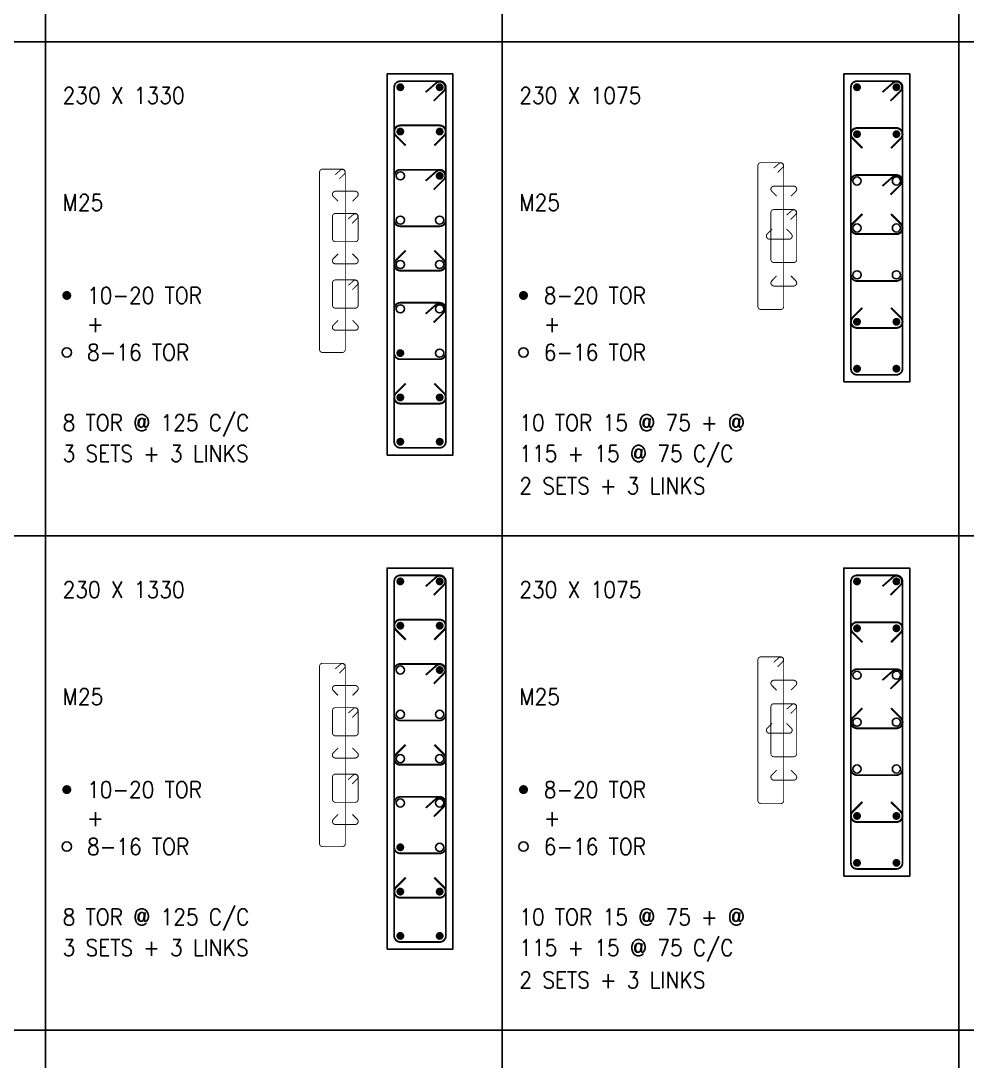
# Model space of a CAD drawing. Extents: x -200722 to 834823, y -494970 to 88783.
# Drawn here: x 265358 to 278567, y -69395 to -54868 of the extents above; entities that cross this region are included whole.
import ezdxf
from ezdxf.enums import TextEntityAlignment as Align

# ---------------------------------------------------------------- set-up
doc = ezdxf.new("R2010")
doc.units = 0
doc.header["$LTSCALE"] = 100
doc.header["$MEASUREMENT"] = 0
for name, color, linetype in [('5', 4, 'CONTINUOUS'), ('COL. SHED. STEEL.', 6, 'CONTINUOUS'), ('column', 240, 'CONTINUOUS'), ('STEEL', 6, 'CONTINUOUS'), ('TEXT', 2, 'CONTINUOUS')]:
    doc.layers.add(name, color=color, linetype=linetype)
doc.styles.add('ROMANS', font='romans.shx')

msp = doc.modelspace()

# ---------------------------------------------------------------- linework, layer by layer
at = {"layer": '5', "color": 7, "lineweight": -2}
for p, q in [((265700.6, -104400.4), (265700.6, -40160.4)), ((272075.5, -104400.4), (272075.5, -40160.4)), ((278450.3, -104400.4), (278450.3, -40160.4)), ((223222.7, -55160.4), (305172.7, -55160.4)), ((223222.7, -62060.4), (305172.7, -62060.4)), ((223222.7, -68960.4), (305172.7, -68960.4))]:
    msp.add_line(p, q, dxfattribs=at)
at = {"layer": 'COL. SHED. STEEL.', "color": 140, "linetype": 'Continuous'}
for points, const_width in [([(270654.5, -57736.9), (271204.5, -57736.9, 0.4142136), (271289.5, -57651.9), (271289.5, -57033.1, 0.4142136), (271204.5, -56948.1), (270654.5, -56948.1, 0.4142136), (270569.5, -57033.1), (270569.5, -57651.9, 0.4142136)], 25), ([(277029.3, -58500.6), (277579.3, -58500.6, 0.4142136), (277664.3, -58415.6), (277664.3, -57105.6, 0.4142136), (277579.3, -57020.6), (277029.3, -57020.6, 0.4142136), (276944.3, -57105.6), (276944.3, -58415.6, 0.4142136)], 25), ([(275869.9, -58243.5), (276144.9, -58243.5, 0.4142136), (276187.4, -58201), (276187.4, -57546, 0.4142136), (276144.9, -57503.5), (275869.9, -57503.5, 0.4142136), (275827.4, -57546), (275827.4, -58201, 0.4142136)], 12.5), ([(269749.6, -57952.3), (270024.6, -57952.3, 0.4142136), (270067.1, -57909.8), (270067.1, -57600.4, 0.4142136), (270024.6, -57557.9), (269749.6, -57557.9, 0.4142136), (269707.1, -57600.4), (269707.1, -57909.8, 0.4142136)], 12.5), ([(269749.6, -58880.4), (270024.6, -58880.4, 0.4142136), (270067.1, -58837.9), (270067.1, -58528.6, 0.4142136), (270024.6, -58486.1), (269749.6, -58486.1, 0.4142136), (269707.1, -58528.6), (269707.1, -58837.9, 0.4142136)], 12.5), ([(270654.5, -59593.1), (271204.5, -59593.1, 0.4142136), (271289.5, -59508.1), (271289.5, -58889.4, 0.4142136), (271204.5, -58804.4), (270654.5, -58804.4, 0.4142136), (270569.5, -58889.4), (270569.5, -59508.1, 0.4142136)], 25), ([(270654.5, -64636.9), (271204.5, -64636.9, 0.4142136), (271289.5, -64551.9), (271289.5, -63933.1, 0.4142136), (271204.5, -63848.1), (270654.5, -63848.1, 0.4142136), (270569.5, -63933.1), (270569.5, -64551.9, 0.4142136)], 25), ([(277029.3, -65400.6), (277579.3, -65400.6, 0.4142136), (277664.3, -65315.6), (277664.3, -64005.6, 0.4142136), (277579.3, -63920.6), (277029.3, -63920.6, 0.4142136), (276944.3, -64005.6), (276944.3, -65315.6, 0.4142136)], 25), ([(269749.6, -64852.3), (270024.6, -64852.3, 0.4142136), (270067.1, -64809.8), (270067.1, -64500.4, 0.4142136), (270024.6, -64457.9), (269749.6, -64457.9, 0.4142136), (269707.1, -64500.4), (269707.1, -64809.8, 0.4142136)], 12.5), ([(275869.9, -65143.5), (276144.9, -65143.5, 0.4142136), (276187.4, -65101), (276187.4, -64446, 0.4142136), (276144.9, -64403.5), (275869.9, -64403.5, 0.4142136), (275827.4, -64446), (275827.4, -65101, 0.4142136)], 12.5), ([(269749.6, -65780.4), (270024.6, -65780.4, 0.4142136), (270067.1, -65737.9), (270067.1, -65428.6, 0.4142136), (270024.6, -65386.1), (269749.6, -65386.1, 0.4142136), (269707.1, -65428.6), (269707.1, -65737.9, 0.4142136)], 12.5), ([(270654.5, -66493.1), (271204.5, -66493.1, 0.4142136), (271289.5, -66408.1), (271289.5, -65789.4, 0.4142136), (271204.5, -65704.4), (270654.5, -65704.4, 0.4142136), (270569.5, -65789.4), (270569.5, -66408.1, 0.4142136)], 25)]:
    msp.add_lwpolyline(points, format="xyb", close=True, dxfattribs=dict(at, const_width=const_width))
for points, const_width in [([(271121.3, -57224), (271263.4, -57083.3, 0.9275277), (271153.8, -56974.7), (271008.8, -57102)], 25), ([(277496.2, -57296.5), (277638.2, -57155.8, 0.9275277), (277528.6, -57047.2), (277383.6, -57174.5)], 25), ([(276103.3, -57641.5), (276174.4, -57571.1, 0.9275277), (276119.6, -57516.8), (276047.1, -57580.5)], 12.5), ([(269983.1, -57695.9), (270054.1, -57625.5, 0.9275277), (269999.3, -57571.2), (269926.8, -57634.9)], 12.5), ([(269983.1, -58624), (270054.1, -58553.7, 0.9275277), (269999.3, -58499.3), (269926.8, -58563)], 12.5), ([(271121.3, -59080.2), (271263.4, -58939.5, 0.9275277), (271153.8, -58830.9), (271008.8, -58958.3)], 25), ([(271121.3, -64124), (271263.4, -63983.3, 0.9275277), (271153.8, -63874.7), (271008.8, -64002)], 25), ([(277496.2, -64196.5), (277638.2, -64055.8, 0.9275277), (277528.6, -63947.2), (277383.6, -64074.5)], 25), ([(269983.1, -64595.9), (270054.1, -64525.5, 0.9275277), (269999.3, -64471.2), (269926.8, -64534.9)], 12.5), ([(276103.3, -64541.5), (276174.4, -64471.1, 0.9275277), (276119.6, -64416.8), (276047.1, -64480.5)], 12.5), ([(269983.1, -65524), (270054.1, -65453.7, 0.9275277), (269999.3, -65399.3), (269926.8, -65463)], 12.5), ([(271121.3, -65980.2), (271263.4, -65839.5, 0.9275277), (271153.8, -65730.9), (271008.8, -65858.3)], 25)]:
    msp.add_lwpolyline(points, format="xyb", dxfattribs=dict(at, const_width=const_width))
at = {"layer": 'column', "color": 4, "linetype": 'Continuous'}
for points in [[(270469.5, -60930.6), (271389.5, -60930.6), (271389.5, -55610.6), (270469.5, -55610.6)], [(276844.3, -59910.6), (277764.3, -59910.6), (277764.3, -55610.6), (276844.3, -55610.6)], [(270469.5, -67830.6), (271389.5, -67830.6), (271389.5, -62510.6), (270469.5, -62510.6)], [(276844.3, -66810.6), (277764.3, -66810.6), (277764.3, -62510.6), (276844.3, -62510.6)]]:
    msp.add_lwpolyline(points, close=True, dxfattribs=at)
at = {"layer": 'STEEL', "color": 18, "true_color": 0x000000}
for points, const_width in [([(270654.5, -60830.6), (271204.5, -60830.6, 0.4142136), (271289.5, -60745.6), (271289.5, -55795.6, 0.4142136), (271204.5, -55710.6), (270654.5, -55710.6, 0.4142136), (270569.5, -55795.6), (270569.5, -60745.6, 0.4142136)], 25), ([(277029.3, -59810.6), (277579.3, -59810.6, 0.4142136), (277664.3, -59725.6), (277664.3, -55795.6, 0.4142136), (277579.3, -55710.6), (277029.3, -55710.6, 0.4142136), (276944.3, -55795.6), (276944.3, -59725.6, 0.4142136)], 25), ([(269569.6, -59499.2), (269844.6, -59499.2, 0.4142136), (269887.1, -59456.7), (269887.1, -56981.7, 0.4142136), (269844.6, -56939.2), (269569.6, -56939.2, 0.4142136), (269527.1, -56981.7), (269527.1, -59456.7, 0.4142136)], 12.5), ([(275688.5, -58898.5), (275963.5, -58898.5, 0.4142136), (276006, -58856), (276006, -56891, 0.4142136), (275963.5, -56848.5), (275688.5, -56848.5, 0.4142136), (275646, -56891), (275646, -58856, 0.4142136)], 12.5), ([(265968.1, -58702.9, 1), (266030.6, -58702.9, 1)], 62.5), ([(272342.9, -58702.9, 1), (272405.4, -58702.9, 1)], 62.5), ([(270654.5, -67730.6), (271204.5, -67730.6, 0.4142136), (271289.5, -67645.6), (271289.5, -62695.6, 0.4142136), (271204.5, -62610.6), (270654.5, -62610.6, 0.4142136), (270569.5, -62695.6), (270569.5, -67645.6, 0.4142136)], 25), ([(277029.3, -66710.6), (277579.3, -66710.6, 0.4142136), (277664.3, -66625.6), (277664.3, -62695.6, 0.4142136), (277579.3, -62610.6), (277029.3, -62610.6, 0.4142136), (276944.3, -62695.6), (276944.3, -66625.6, 0.4142136)], 25), ([(275688.5, -65798.5), (275963.5, -65798.5, 0.4142136), (276006, -65756), (276006, -63791, 0.4142136), (275963.5, -63748.5), (275688.5, -63748.5, 0.4142136), (275646, -63791), (275646, -65756, 0.4142136)], 12.5), ([(269569.6, -66399.2), (269844.6, -66399.2, 0.4142136), (269887.1, -66356.7), (269887.1, -63881.7, 0.4142136), (269844.6, -63839.2), (269569.6, -63839.2, 0.4142136), (269527.1, -63881.7), (269527.1, -66356.7, 0.4142136)], 12.5), ([(265968.1, -65602.9, 1), (266030.6, -65602.9, 1)], 62.5), ([(272342.9, -65602.9, 1), (272405.4, -65602.9, 1)], 62.5)]:
    msp.add_lwpolyline(points, format="xyb", close=True, dxfattribs=dict(at, const_width=const_width))
at = {"layer": 'STEEL', "color": 18, "linetype": 'Continuous', "true_color": 0x000000, "const_width": 55}
for points in [[(270654.5, -55768.1, -1), (270654.5, -55823.1, -1)], [(271204.5, -55768.1, 1), (271204.5, -55823.1, 1)], [(277029.3, -55768.1, -1), (277029.3, -55823.1, -1)], [(277579.3, -55768.1, 1), (277579.3, -55823.1, 1)], [(270654.5, -56441.9, 1), (270654.5, -56386.9, 1)], [(271204.5, -56441.9, -1), (271204.5, -56386.9, -1)], [(277029.3, -56478.1, 1), (277029.3, -56423.1, 1)], [(277579.3, -56478.1, -1), (277579.3, -56423.1, -1)], [(271204.5, -57060.6, 1), (271204.5, -57005.6, 1)], [(277029.3, -59098.1, 1), (277029.3, -59043.1, 1)], [(277579.3, -59098.1, -1), (277579.3, -59043.1, -1)], [(270654.5, -59535.6, 1), (270654.5, -59480.6, 1)], [(277029.3, -59753.1, 1), (277029.3, -59698.1, 1)], [(277579.3, -59753.1, -1), (277579.3, -59698.1, -1)], [(270654.5, -60154.4, 1), (270654.5, -60099.4, 1)], [(271204.5, -60154.4, -1), (271204.5, -60099.4, -1)], [(270654.5, -60773.1, 1), (270654.5, -60718.1, 1)], [(271204.5, -60773.1, -1), (271204.5, -60718.1, -1)], [(270654.5, -62668.1, -1), (270654.5, -62723.1, -1)], [(271204.5, -62668.1, 1), (271204.5, -62723.1, 1)], [(277029.3, -62668.1, -1), (277029.3, -62723.1, -1)], [(277579.3, -62668.1, 1), (277579.3, -62723.1, 1)], [(270654.5, -63341.9, 1), (270654.5, -63286.9, 1)], [(271204.5, -63341.9, -1), (271204.5, -63286.9, -1)], [(277029.3, -63378.1, 1), (277029.3, -63323.1, 1)], [(277579.3, -63378.1, -1), (277579.3, -63323.1, -1)], [(271204.5, -63960.6, 1), (271204.5, -63905.6, 1)], [(277029.3, -65998.1, 1), (277029.3, -65943.1, 1)], [(277579.3, -65998.1, -1), (277579.3, -65943.1, -1)], [(270654.5, -66435.6, 1), (270654.5, -66380.6, 1)], [(277029.3, -66653.1, 1), (277029.3, -66598.1, 1)], [(277579.3, -66653.1, -1), (277579.3, -66598.1, -1)], [(270654.5, -67054.4, 1), (270654.5, -66999.4, 1)], [(271204.5, -67054.4, -1), (271204.5, -66999.4, -1)], [(270654.5, -67673.1, 1), (270654.5, -67618.1, 1)], [(271204.5, -67673.1, -1), (271204.5, -67618.1, -1)]]:
    msp.add_lwpolyline(points, format="xyb", close=True, dxfattribs=at)
at = {"layer": 'STEEL', "color": 18, "true_color": 0x000000}
for points, const_width in [([(271121.3, -55986.5), (271263.4, -55845.8, 0.9275277), (271153.8, -55737.2), (271008.8, -55864.5)], 25), ([(277496.2, -55986.5), (277638.2, -55845.8, 0.9275277), (277528.6, -55737.2), (277383.6, -55864.5)], 25), ([(269803.1, -57077.1), (269874.1, -57006.8, 0.9275277), (269819.3, -56952.5), (269746.8, -57016.1)], 12.5), ([(275921.9, -56986.5), (275993, -56916.1, 0.9275277), (275938.2, -56861.8), (275865.7, -56925.5)], 12.5), ([(271121.3, -62886.5), (271263.4, -62745.8, 0.9275277), (271153.8, -62637.2), (271008.8, -62764.5)], 25), ([(277496.2, -62886.5), (277638.2, -62745.8, 0.9275277), (277528.6, -62637.2), (277383.6, -62764.5)], 25), ([(275921.9, -63886.5), (275993, -63816.1, 0.9275277), (275938.2, -63761.8), (275865.7, -63825.5)], 12.5), ([(269803.1, -63977.1), (269874.1, -63906.8, 0.9275277), (269819.3, -63852.5), (269746.8, -63916.1)], 12.5)]:
    msp.add_lwpolyline(points, format="xyb", dxfattribs=dict(at, const_width=const_width))
at = {"layer": 'STEEL', "color": 40}
for points in [[(270729.5, -56609.5, 28, 28, 0), (270594.4, -56474.5, 28, 28, -0.6681786), (270654.5, -56329.4, 28, 28, 0), (271204.5, -56329.4, 28, 28, -0.6681786), (271264.6, -56474.5, 28, 28, 0), (271129.6, -56609.5, 0, 0, 0)], [(277104.3, -56645.8, 28, 28, 0), (276969.2, -56510.7, 28, 28, -0.6681786), (277029.3, -56365.6, 28, 28, 0), (277579.3, -56365.6, 28, 28, -0.6681786), (277639.5, -56510.7, 28, 28, 0), (277504.4, -56645.8, 0, 0, 0)], [(275907.4, -57316.1, 14, 14, 0), (275839.9, -57248.6, 14, 14, -0.6681786), (275869.9, -57176, 14, 14, 0), (276144.9, -57176, 14, 14, -0.6681786), (276175, -57248.6, 14, 14, 0), (276107.4, -57316.1, 0, 0, 0)], [(269787.1, -57388.6, 14, 14, 0), (269719.6, -57321.1, 14, 14, -0.6681786), (269749.6, -57248.6, 14, 14, 0), (270024.6, -57248.6, 14, 14, -0.6681786), (270054.7, -57321.1, 14, 14, 0), (269987.2, -57388.6, 0, 0, 0)], [(277104.3, -57565.4, 28, 28, 0), (276969.2, -57700.5, 28, 28, 0.6681786), (277029.3, -57845.6, 28, 28, 0), (277579.3, -57845.6, 28, 28, 0.6681786), (277639.5, -57700.5, 28, 28, 0), (277504.4, -57565.4, 0, 0, 0)], [(275844.7, -57775.9, 14, 14, 0), (275777.2, -57843.5, 14, 14, 0.6681786), (275807.2, -57916, 14, 14, 0), (276082.2, -57916, 14, 14, 0.6681786), (276112.3, -57843.5, 14, 14, 0), (276044.8, -57775.9, 0, 0, 0)], [(270729.5, -58075.4, 28, 28, 0), (270594.4, -58210.5, 28, 28, 0.6681786), (270654.5, -58355.6, 28, 28, 0), (271204.5, -58355.6, 28, 28, 0.6681786), (271264.6, -58210.5, 28, 28, 0), (271129.6, -58075.4, 0, 0, 0)], [(269787.1, -58121.6, 14, 14, 0), (269719.6, -58189.1, 14, 14, 0.6681786), (269749.6, -58261.7, 14, 14, 0), (270024.6, -58261.7, 14, 14, 0.6681786), (270054.7, -58189.1, 14, 14, 0), (269987.2, -58121.6, 0, 0, 0)], [(275907.4, -58430.9, 14, 14, 0), (275839.9, -58498.5, 14, 14, 0.6681786), (275869.9, -58571, 14, 14, 0), (276144.9, -58571, 14, 14, 0.6681786), (276175, -58498.5, 14, 14, 0), (276107.4, -58430.9, 0, 0, 0)], [(277104.3, -58875.4, 28, 28, 0), (276969.2, -59010.5, 28, 28, 0.6681786), (277029.3, -59155.6, 28, 28, 0), (277579.3, -59155.6, 28, 28, 0.6681786), (277639.5, -59010.5, 28, 28, 0), (277504.4, -58875.4, 0, 0, 0)], [(269787.1, -59049.7, 14, 14, 0), (269719.6, -59117.3, 14, 14, 0.6681786), (269749.6, -59189.8, 14, 14, 0), (270024.6, -59189.8, 14, 14, 0.6681786), (270054.7, -59117.3, 14, 14, 0), (269987.2, -59049.7, 0, 0, 0)], [(270729.5, -59931.7, 28, 28, 0), (270594.4, -60066.7, 28, 28, 0.6681786), (270654.5, -60211.9, 28, 28, 0), (271204.5, -60211.9, 28, 28, 0.6681786), (271264.6, -60066.7, 28, 28, 0), (271129.6, -59931.7, 0, 0, 0)], [(270729.5, -63509.5, 28, 28, 0), (270594.4, -63374.5, 28, 28, -0.6681786), (270654.5, -63229.4, 28, 28, 0), (271204.5, -63229.4, 28, 28, -0.6681786), (271264.6, -63374.5, 28, 28, 0), (271129.6, -63509.5, 0, 0, 0)], [(277104.3, -63545.8, 28, 28, 0), (276969.2, -63410.7, 28, 28, -0.6681786), (277029.3, -63265.6, 28, 28, 0), (277579.3, -63265.6, 28, 28, -0.6681786), (277639.5, -63410.7, 28, 28, 0), (277504.4, -63545.8, 0, 0, 0)], [(269787.1, -64288.6, 14, 14, 0), (269719.6, -64221.1, 14, 14, -0.6681786), (269749.6, -64148.6, 14, 14, 0), (270024.6, -64148.6, 14, 14, -0.6681786), (270054.7, -64221.1, 14, 14, 0), (269987.2, -64288.6, 0, 0, 0)], [(275907.4, -64216.1, 14, 14, 0), (275839.9, -64148.6, 14, 14, -0.6681786), (275869.9, -64076, 14, 14, 0), (276144.9, -64076, 14, 14, -0.6681786), (276175, -64148.6, 14, 14, 0), (276107.4, -64216.1, 0, 0, 0)], [(277104.3, -64465.4, 28, 28, 0), (276969.2, -64600.5, 28, 28, 0.6681786), (277029.3, -64745.6, 28, 28, 0), (277579.3, -64745.6, 28, 28, 0.6681786), (277639.5, -64600.5, 28, 28, 0), (277504.4, -64465.4, 0, 0, 0)], [(275844.7, -64675.9, 14, 14, 0), (275777.2, -64743.5, 14, 14, 0.6681786), (275807.2, -64816, 14, 14, 0), (276082.2, -64816, 14, 14, 0.6681786), (276112.3, -64743.5, 14, 14, 0), (276044.8, -64675.9, 0, 0, 0)], [(269787.1, -65021.6, 14, 14, 0), (269719.6, -65089.1, 14, 14, 0.6681786), (269749.6, -65161.7, 14, 14, 0), (270024.6, -65161.7, 14, 14, 0.6681786), (270054.7, -65089.1, 14, 14, 0), (269987.2, -65021.6, 0, 0, 0)], [(270729.5, -64975.4, 28, 28, 0), (270594.4, -65110.5, 28, 28, 0.6681786), (270654.5, -65255.6, 28, 28, 0), (271204.5, -65255.6, 28, 28, 0.6681786), (271264.6, -65110.5, 28, 28, 0), (271129.6, -64975.4, 0, 0, 0)], [(275907.4, -65330.9, 14, 14, 0), (275839.9, -65398.5, 14, 14, 0.6681786), (275869.9, -65471, 14, 14, 0), (276144.9, -65471, 14, 14, 0.6681786), (276175, -65398.5, 14, 14, 0), (276107.4, -65330.9, 0, 0, 0)], [(277104.3, -65775.4, 28, 28, 0), (276969.2, -65910.5, 28, 28, 0.6681786), (277029.3, -66055.6, 28, 28, 0), (277579.3, -66055.6, 28, 28, 0.6681786), (277639.5, -65910.5, 28, 28, 0), (277504.4, -65775.4, 0, 0, 0)], [(269787.1, -65949.7, 14, 14, 0), (269719.6, -66017.3, 14, 14, 0.6681786), (269749.6, -66089.8, 14, 14, 0), (270024.6, -66089.8, 14, 14, 0.6681786), (270054.7, -66017.3, 14, 14, 0), (269987.2, -65949.7, 0, 0, 0)], [(270729.5, -66831.7, 28, 28, 0), (270594.4, -66966.7, 28, 28, 0.6681786), (270654.5, -67111.9, 28, 28, 0), (271204.5, -67111.9, 28, 28, 0.6681786), (271264.6, -66966.7, 28, 28, 0), (271129.6, -66831.7, 0, 0, 0)]]:
    msp.add_lwpolyline(points, format="xyseb", dxfattribs=at)
at = {"layer": 'STEEL', "color": 0}
for centre, radius in [((270654.5, -57033.1), 57), ((277029.3, -57105.6), 57), ((277579.3, -57105.6), 57), ((270654.5, -57651.9), 57), ((271204.5, -57651.9), 57), ((277029.3, -57760.6), 57), ((277579.3, -57760.6), 57), ((270654.5, -58270.6), 57), ((271204.5, -58270.6), 57), ((277029.3, -58415.6), 57), ((277579.3, -58415.6), 57), ((270654.5, -58889.4), 57), ((271204.5, -58889.4), 57), ((265999.3, -59497.9), 65.3), ((271204.5, -59508.1), 57), ((272374.1, -59497.9), 65.3), ((270654.5, -63933.1), 57), ((277029.3, -64005.6), 57), ((277579.3, -64005.6), 57), ((270654.5, -64551.9), 57), ((271204.5, -64551.9), 57), ((277029.3, -64660.6), 57), ((277579.3, -64660.6), 57), ((270654.5, -65170.6), 57), ((271204.5, -65170.6), 57), ((277029.3, -65315.6), 57), ((277579.3, -65315.6), 57), ((270654.5, -65789.4), 57), ((271204.5, -65789.4), 57), ((265999.3, -66397.9), 65.3), ((271204.5, -66408.1), 57), ((272374.1, -66397.9), 65.3)]:
    msp.add_circle(centre, radius, dxfattribs=at)

# ---------------------------------------------------------------- texts
at = {"layer": 'TEXT', "color": 18, "ltscale": 5, "true_color": 0x000000, "style": 'ROMANS', "width": 0.9}
for s, p in [('230 X 1330', (265940.9, -55910.4)), ('230 X 1075', (272315.7, -55910.4)), ('M25', (265940.9, -57405.4)), ('M25', (272315.7, -57405.4)), ('10-20 TOR', (266282.5, -58702.9)), ('8-20 TOR', (272657.4, -58702.9)), ('+', (266282.5, -59100.4)), ('+', (272657.4, -59100.4)), ('8-16 TOR', (266282.5, -59497.9)), ('6-16 TOR', (272657.4, -59497.9)), ('8 TOR @ 125 C/C', (265940.9, -60480.4)), ('10 TOR 15 @ 75 + @ ', (272315.7, -60480.4)), ('3 SETS + 3 LINKS', (265940.9, -60910)), ('115 + 15 @ 75 C/C', (272315.7, -60910)), ('2 SETS + 3 LINKS', (272315.7, -61360.5)), ('230 X 1330', (265940.9, -62810.4)), ('230 X 1075', (272315.7, -62810.4)), ('M25', (265940.9, -64305.4)), ('M25', (272315.7, -64305.4)), ('10-20 TOR', (266282.5, -65602.9)), ('8-20 TOR', (272657.4, -65602.9)), ('+', (266282.5, -66000.4)), ('+', (272657.4, -66000.4)), ('8-16 TOR', (266282.5, -66397.9)), ('6-16 TOR', (272657.4, -66397.9)), ('8 TOR @ 125 C/C', (265940.9, -67380.4)), ('10 TOR 15 @ 75 + @ ', (272315.7, -67380.4)), ('3 SETS + 3 LINKS', (265940.9, -67810)), ('115 + 15 @ 75 C/C', (272315.7, -67810)), ('2 SETS + 3 LINKS', (272315.7, -68260.5))]:
    msp.add_text(s, height=230, dxfattribs=at).set_placement(p, align=Align.MIDDLE_LEFT)

doc.saveas('drawing.dxf')
